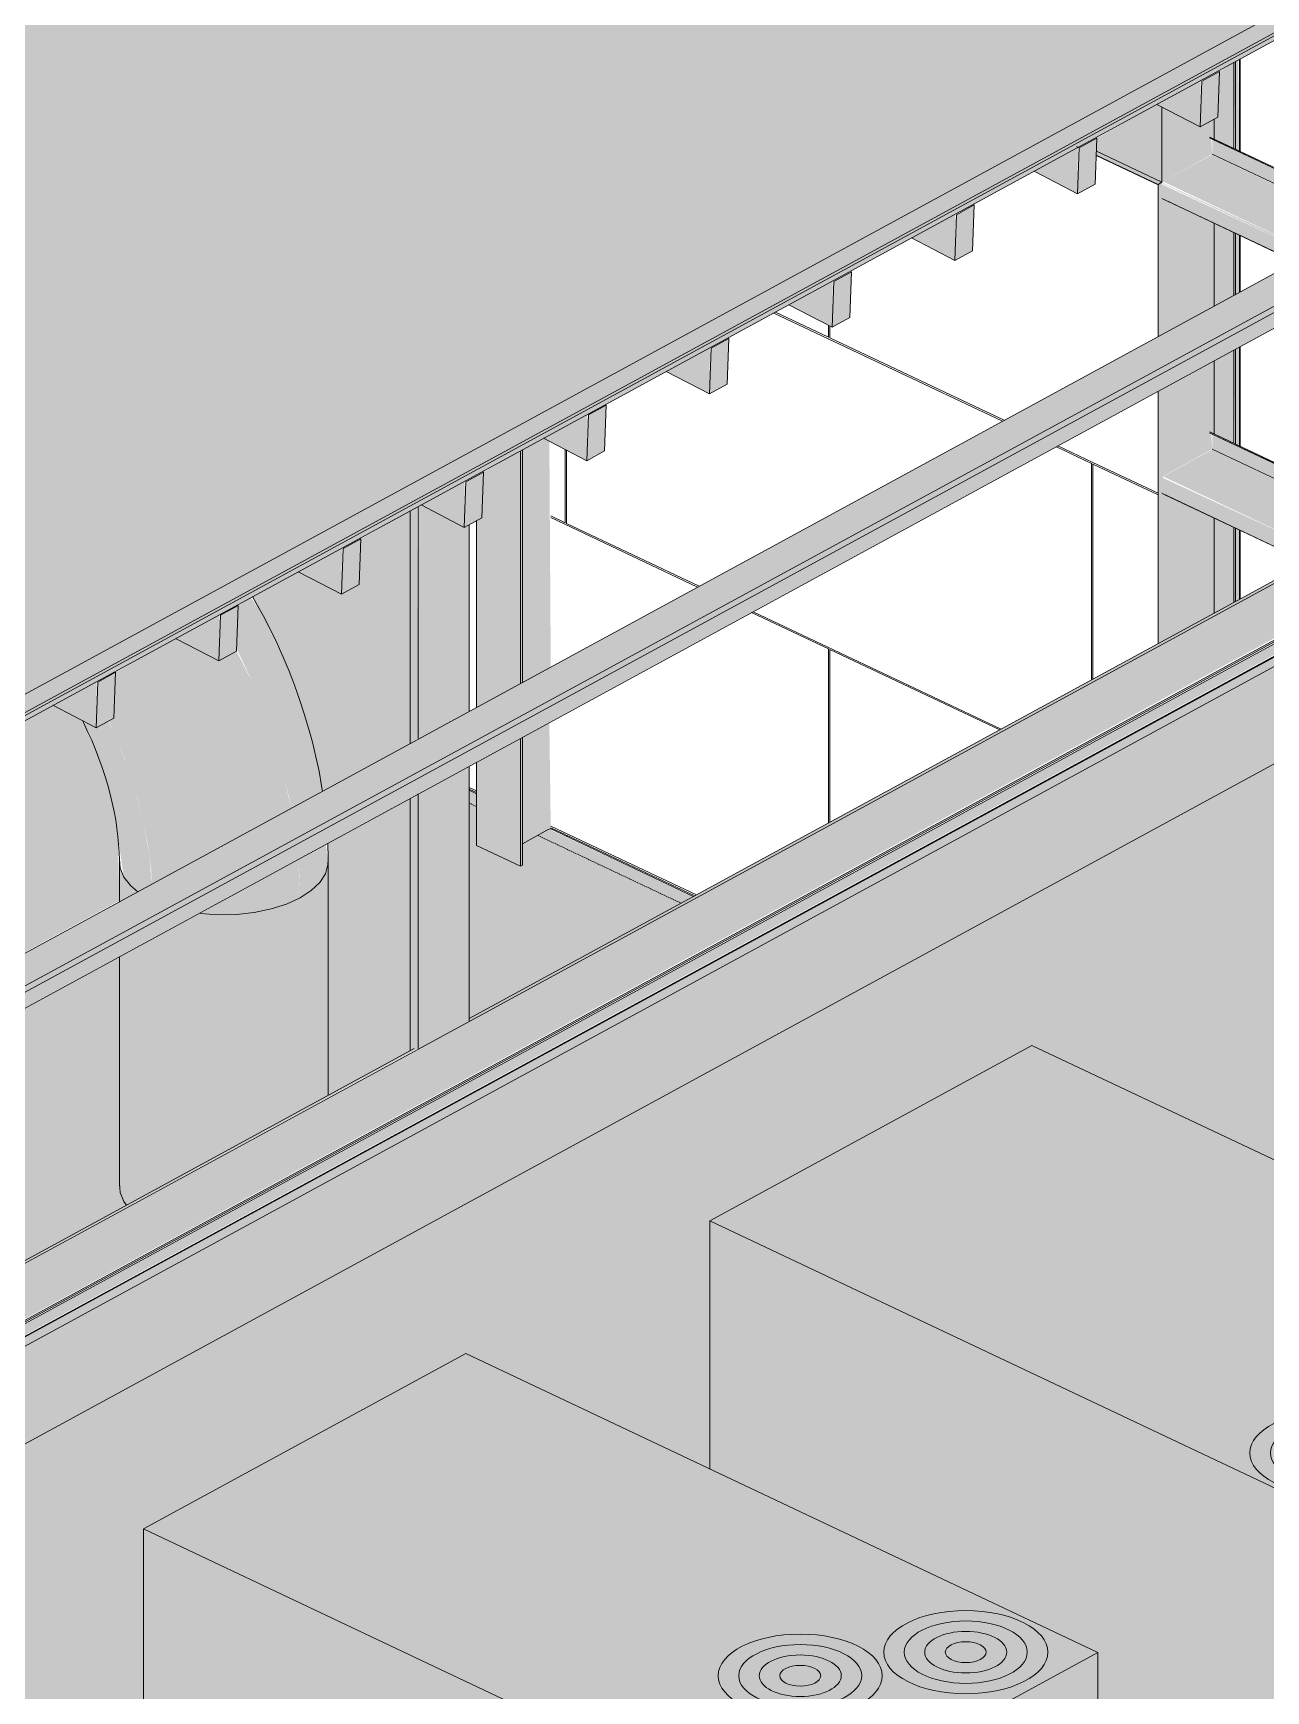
# Model space of a CAD drawing. Header units: inches. Extents: x 27328 to 52026, y -4075 to 4147.
# Drawn here: x 34016.1 to 34181.4, y 1984.6 to 2206.9 of the extents above; entities that cross this region are included whole.
import ezdxf

# ---------------------------------------------------------------- set-up
doc = ezdxf.new("R2010")
doc.units = ezdxf.units.IN
doc.header["$MEASUREMENT"] = 0
doc.linetypes.add('Hidden', pattern=[0.28125, 0.1875, -0.09375])
for name, color, linetype, lineweight in [('A-GLAZ-CWMG', 51, 'Continuous', 9), ('A-PROP-SBCK', 71, 'Hidden', 15), ('A-ROOF', 132, 'Continuous', 9), ('A-WALL', 113, 'Continuous', 9), ('A-WALL-PATT', 111, 'Continuous', 9), ('C-BLDG-PADS', 91, 'Continuous', 9), ('L-SITE-WALL', 31, 'Continuous', 9), ('M-EQPM', 50, 'Continuous', 9), ('M-HVAC-DUCT', 70, 'Continuous', 9), ('S-BEAM', 12, 'Continuous', 9), ('S-COLS', 52, 'Continuous', 9)]:
    doc.layers.add(name, color=color, linetype=linetype, lineweight=lineweight)

# ---------------------------------------------------------------- blocks, each defined once
blk = doc.blocks.new('Girt_Z - 10_D-1018975-Axon - Looking North East')
at = {"layer": 'S-BEAM'}
for points in [[(31907.35, 932.2), (34278.98, 2222.84), (34274.7, 2224.86), (31907.35, 936.55)], [(31907.35, 931.35), (34281.53, 2223.38), (34281.46, 2224.19), (31907.35, 932.2)], [(31907.35, 929.31), (34281.53, 2221.34), (34281.53, 2223.38), (31907.35, 931.35)]]:
    blk.add_hatch(color=256, dxfattribs=at).paths.add_polyline_path(points, flags=0)
for p, q in [((34274.61, 2224.86), (31907.35, 936.6)), ((31907.35, 932.2), (34281.46, 2224.19)), ((31907.35, 931.35), (34281.53, 2223.38)), ((31907.35, 929.24), (34281.61, 2221.31))]:
    blk.add_line(p, q, dxfattribs=at)
blk = doc.blocks.new('Girt_C - 10_D-1031050-Axon - Looking North East')
at = {"layer": 'S-BEAM'}
blk.add_hatch(color=256, dxfattribs=at).paths.add_polyline_path([(31907.35, 887.81), (33900.15, 1972.29), (33900.15, 1973.36), (33936.97, 1993.4), (33939.73, 1993.83), (34277.74, 2177.77), (34270.7, 2181.1), (31907.35, 894.97), (31907.35, 893.97)], flags=0)
h = blk.add_hatch(color=256, dxfattribs=at)
h.paths.add_polyline_path([(31907.35, 887.51), (33900.15, 1972.2), (33900.15, 1972.29), (31907.35, 887.61)], flags=0)
h.paths.add_polyline_path([(33939.73, 1993.83), (33940.51, 1993.95), (34277.81, 2177.72), (34277.74, 2177.77), (33941.62, 1994.85)], flags=0)
blk.add_line((34270.85, 2181.24), (31907.35, 895.02), dxfattribs=at)
blk = doc.blocks.new('Carrier_48TC_Standard_Efficiency_Gas_Heat_Electric_Cooling_Packaged_Rooftop_Unit_3_to_15_nominal_tons - 15 ton 48TC__16-873539-Axon - Looking North East')
at = {"layer": 'M-EQPM'}
for points in [[(34191.55, 2007.58), (34234.77, 2031.1), (34150.01, 2071.19), (34106.8, 2047.67), (34178.45, 2013.78)], [(34191.55, 1958.14), (34191.55, 2007.58), (34106.8, 2047.67), (34106.8, 2014.38), (34158.82, 1989.77), (34158.85, 1973.61), (34190.73, 1958.53)], [(34191.55, 1958.14), (34234.77, 1981.66), (34234.77, 2031.1), (34191.55, 2007.58), (34191.55, 1973.61)], [(34191.55, 1949.31), (34234.77, 1972.83), (34234.77, 1984.89), (34191.55, 1961.37)], [(34191.55, 1949.31), (34191.55, 1961.37), (34158.82, 1976.85), (34158.82, 1964.79), (34189.99, 1950.05)]]:
    blk.add_hatch(color=256, dxfattribs=at).paths.add_polyline_path(points, flags=0)
for p, q in [((34150.01, 2071.19), (34106.8, 2047.67)), ((34234.77, 2031.1), (34150.01, 2071.19)), ((34106.8, 2047.67), (34191.55, 2007.58)), ((34106.8, 2047.67), (34106.8, 2014.38)), ((34191.55, 2007.58), (34234.77, 2031.1)), ((34234.77, 1981.66), (34234.77, 2031.1)), ((34191.55, 1958.14), (34191.55, 2007.58)), ((34191.55, 1961.37), (34234.77, 1984.89)), ((34234.77, 1972.83), (34234.77, 1984.89)), ((34234.77, 1981.66), (34191.55, 1958.14)), ((34158.82, 1976.85), (34191.55, 1961.37)), ((34191.55, 1958.14), (34158.85, 1973.61)), ((34234.77, 1972.83), (34191.55, 1949.31)), ((34191.55, 1949.31), (34158.82, 1964.79)), ((34191.55, 1949.31), (34191.55, 1961.37))]:
    blk.add_line(p, q, dxfattribs=at)
for centre, major_axis in [((34217.08, 2031.15), (11, 0)), ((34217.08, 2031.15), (8.25, 0)), ((34194.88, 2027.99), (11, 0)), ((34194.88, 2027.99), (8.25, 0)), ((34217.08, 2031.15), (5.5, 0)), ((34217.08, 2031.15), (2.75, 0)), ((34194.88, 2027.99), (5.5, 0)), ((34194.88, 2027.99), (2.75, 0)), ((34190.23, 2016.53), (11, 0)), ((34190.23, 2016.53), (8.25, 0)), ((34190.23, 2016.53), (5.5, 0)), ((34190.23, 2016.53), (2.75, 0))]:
    blk.add_ellipse(centre, major_axis=major_axis, ratio=0.507323, dxfattribs=at)
blk = doc.blocks.new('Rectangular Mullion - Profile_Polycarbonate_Lower-1065547-Axon - Looking North East')
at = {"layer": 'A-GLAZ-CWMG'}
h = blk.add_hatch(color=256, dxfattribs=at)
h.paths.add_polyline_path([(31907.35, 887.14), (33900.15, 1971.62), (33900.15, 1971.88), (31907.35, 887.35)], flags=0)
h.paths.add_polyline_path([(33940.78, 1993.99), (33941.45, 1994.1), (34278.46, 2177.49), (34278.2, 2177.62), (33942.36, 1994.85)], flags=0)
h = blk.add_hatch(color=256, dxfattribs=at)
h.paths.add_polyline_path([(31907.88, 884.18), (33900.15, 1968.37), (33900.15, 1969.62), (31907.88, 885.43)], flags=0)
h.paths.add_polyline_path([(33948.54, 1994.7), (34279.33, 2174.71), (34279.32, 2175.97), (33946.59, 1994.89), (33947.76, 1995.07), (33948.22, 1994.85)], flags=0)
for p, q in [((33940.78, 1993.99), (34278.2, 2177.62)), ((33941.45, 1994.1), (34278.46, 2177.49)), ((33942.01, 1994.18), (34278.46, 2177.28)), ((33946.35, 1994.85), (34279.24, 2176.01)), ((33946.59, 1994.89), (34279.33, 2175.97)), ((33948.54, 1994.7), (34279.33, 2174.71))]:
    blk.add_line(p, q, dxfattribs=at)
blk = doc.blocks.new('Carrier_48TC_Standard_Efficiency_Gas_Heat_Electric_Cooling_Packaged_Rooftop_Unit_3_to_15_nominal_tons - 15 ton 48TC__16-V42-Axon - Looking North East')
at = {"layer": 'M-EQPM'}
for points in [[(34115.61, 1966.26), (34158.82, 1989.77), (34074.07, 2029.86), (34030.85, 2006.34), (34113.17, 1967.41)], [(34115.61, 1916.81), (34115.61, 1966.26), (34030.85, 2006.34), (34030.85, 1956.9), (34115.4, 1916.91)], [(34115.61, 1916.81), (34158.82, 1940.33), (34158.82, 1989.77), (34115.61, 1966.26), (34115.61, 1925.08)], [(34115.4, 1908.08), (34115.4, 1920.14), (34030.85, 1960.13), (34030.99, 1948), (34114.05, 1908.72)], [(34115.61, 1911.84), (34155.98, 1933.81), (34158.82, 1932.46), (34158.82, 1943.56), (34115.61, 1920.04)]]:
    blk.add_hatch(color=256, dxfattribs=at).paths.add_polyline_path(points, flags=0)
for p, q in [((34074.07, 2029.86), (34030.85, 2006.34)), ((34158.82, 1989.77), (34074.07, 2029.86)), ((34030.85, 2006.34), (34115.61, 1966.26)), ((34030.85, 2006.34), (34030.85, 1956.9)), ((34115.61, 1966.26), (34158.82, 1989.77)), ((34158.82, 1940.33), (34158.82, 1989.77)), ((34115.61, 1916.81), (34115.61, 1966.26)), ((34030.85, 1960.13), (34115.61, 1920.04)), ((34030.85, 1960.13), (34030.85, 1948.06)), ((34115.61, 1916.81), (34030.85, 1956.9)), ((34115.4, 1908.08), (34030.85, 1948.06)), ((34115.61, 1920.04), (34158.82, 1943.56)), ((34158.82, 1932.46), (34158.82, 1943.56)), ((34158.82, 1940.33), (34115.61, 1916.81)), ((34115.61, 1911.84), (34115.61, 1920.04))]:
    blk.add_line(p, q, dxfattribs=at)
for centre, major_axis in [((34141.13, 1989.82), (11, 0)), ((34118.93, 1986.66), (11, 0)), ((34141.13, 1989.82), (8.25, 0)), ((34141.13, 1989.82), (5.5, 0)), ((34118.93, 1986.66), (8.25, 0)), ((34141.13, 1989.82), (2.75, 0)), ((34118.93, 1986.66), (5.5, 0)), ((34118.93, 1986.66), (2.75, 0)), ((34114.28, 1975.21), (11, 0)), ((34114.28, 1975.21), (8.25, 0)), ((34114.28, 1975.21), (5.5, 0)), ((34114.28, 1975.21), (2.75, 0))]:
    blk.add_ellipse(centre, major_axis=major_axis, ratio=0.507323, dxfattribs=at)
blk = doc.blocks.new('Girt_Z - 10_D-1078091-Axon - Looking North East')
at = {"layer": 'S-BEAM'}
for points in [[(34195.96, 2140.86), (34197.93, 2141.93), (34174.18, 2153.16), (34174.18, 2151.16), (34189.25, 2144.03)], [(34189.28, 2137.23), (34195.84, 2140.8), (34174.13, 2151.07), (34167.61, 2147.48), (34187.05, 2138.28)], [(34186.99, 2135.98), (34188.99, 2137.07), (34167.44, 2147.27), (34167.44, 2145.23), (34182.12, 2138.28)], [(34188.99, 2137.07), (34189.28, 2137.23), (34167.45, 2147.35), (34167.48, 2147.24), (34186.43, 2138.28)], [(34195.84, 2140.8), (34195.96, 2140.86), (34189, 2144.03)], [(34197.93, 2141.93), (34197.94, 2141.94), (34193.48, 2144.03)], [(34197.94, 2141.94), (34198.06, 2142.01), (34193.51, 2144.03)], [(34186.97, 2135.97), (34186.99, 2135.98), (34182.08, 2138.28)]]:
    blk.add_hatch(color=256, dxfattribs=at).paths.add_polyline_path(points, flags=0)
for p, q in [((34197.94, 2141.94), (34173.82, 2153.35)), ((34198.06, 2142.01), (34173.87, 2153.45)), ((34197.93, 2141.93), (34174.18, 2153.16)), ((34195.96, 2140.86), (34174.18, 2151.16)), ((34167.44, 2145.23), (34186.99, 2135.98)), ((34186.97, 2135.97), (34167.83, 2145.02))]:
    blk.add_line(p, q, dxfattribs=at)
blk = doc.blocks.new('Girt_Z - 10_D-V43-Axon - Looking North East')
at = {"layer": 'S-BEAM'}
h = blk.add_hatch(color=256, dxfattribs=at)
h.paths.add_polyline_path([(34234.84, 2162.02), (34236.81, 2163.09), (34203.53, 2178.83), (34201.77, 2177.66), (34225.44, 2166.47)], flags=0)
h.paths.add_polyline_path([(34194.34, 2181.17), (34196.31, 2182.24), (34174.18, 2192.71), (34174.18, 2190.71), (34193.39, 2181.62)], flags=0)
h = blk.add_hatch(color=256, dxfattribs=at)
h.paths.add_polyline_path([(34228.16, 2158.39), (34234.72, 2161.96), (34201.4, 2177.66), (34194.89, 2174.12), (34225.44, 2159.67)], flags=0)
h.paths.add_polyline_path([(34187.66, 2177.54), (34194.23, 2181.11), (34174.13, 2190.62), (34167.61, 2187.02), (34187.4, 2177.66)], flags=0)
h = blk.add_hatch(color=256, dxfattribs=at)
h.paths.add_polyline_path([(34227.87, 2158.23), (34228.16, 2158.39), (34194.69, 2174.01), (34194.6, 2173.97), (34225.44, 2159.38)], flags=0)
h.paths.add_polyline_path([(34187.38, 2177.38), (34187.66, 2177.54), (34167.45, 2186.89), (34167.44, 2186.81), (34187.08, 2177.52)], flags=0)
h = blk.add_hatch(color=256, dxfattribs=at)
h.paths.add_polyline_path([(34225.87, 2157.14), (34227.87, 2158.23), (34194.6, 2173.97), (34192.6, 2172.87), (34225.44, 2157.34)], flags=0)
h.paths.add_polyline_path([(34185.37, 2176.29), (34187.38, 2177.38), (34167.44, 2186.65), (34167.44, 2184.77), (34183.91, 2176.98)], flags=0)
h = blk.add_hatch(color=256, dxfattribs=at)
h.paths.add_polyline_path([(34236.81, 2163.09), (34236.82, 2163.1), (34225.44, 2168.47)], flags=0)
h.paths.add_polyline_path([(34196.31, 2182.24), (34196.32, 2182.25), (34194.4, 2183.15)], flags=0)
h = blk.add_hatch(color=256, dxfattribs=at)
h.paths.add_polyline_path([(34236.82, 2163.1), (34236.94, 2163.16), (34225.44, 2168.48)], flags=0)
h.paths.add_polyline_path([(34196.32, 2182.25), (34196.44, 2182.32), (34194.43, 2183.15)], flags=0)
h = blk.add_hatch(color=256, dxfattribs=at)
h.paths.add_polyline_path([(34234.72, 2161.96), (34234.84, 2162.02), (34225.44, 2166.35)], flags=0)
h.paths.add_polyline_path([(34194.23, 2181.11), (34194.34, 2181.17), (34193.14, 2181.62)], flags=0)
h = blk.add_hatch(color=256, dxfattribs=at)
h.paths.add_polyline_path([(34225.85, 2157.13), (34225.87, 2157.14), (34225.44, 2157.32)], flags=0)
h.paths.add_polyline_path([(34185.35, 2176.28), (34185.37, 2176.29), (34183.87, 2176.98)], flags=0)
for p, q in [((34196.32, 2182.25), (34173.82, 2192.9)), ((34196.44, 2182.32), (34173.87, 2193)), ((34196.31, 2182.24), (34174.18, 2192.71)), ((34194.34, 2181.17), (34174.18, 2190.71)), ((34167.44, 2184.77), (34185.37, 2176.29)), ((34185.35, 2176.28), (34167.83, 2184.57)), ((34236.81, 2163.09), (34203.53, 2178.83)), ((34236.82, 2163.1), (34203.54, 2178.84)), ((34236.94, 2163.16), (34203.66, 2178.9)), ((34234.84, 2162.02), (34201.56, 2177.76)), ((34225.85, 2157.13), (34192.57, 2172.87)), ((34192.59, 2172.88), (34225.87, 2157.14))]:
    blk.add_line(p, q, dxfattribs=at)
blk = doc.blocks.new('Round Elbow - 1_5 D-V46-Axon - Looking North East')
at = {"layer": 'M-HVAC-DUCT'}
h = blk.add_hatch(color=256, dxfattribs=at)
h.paths.add_polyline_path([(34051.85, 2090.96), (34053.6, 2092.18), (34054.5, 2093.03), (34055.25, 2094.21), (34055.58, 2096.1), (34055.3, 2098.16), (34051.6, 2096.15), (34051.72, 2094.37), (34051.83, 2091.54)], flags=0)
h.paths.add_polyline_path([(34050.64, 2102.97), (34054.83, 2105.25), (34053.55, 2111.43), (34052.71, 2114.6), (34050.3, 2121.46), (34046.67, 2129.2), (34045.25, 2131.24), (34043.56, 2130.17), (34043.35, 2124.39), (34044.97, 2120.9), (34046.5, 2117.23), (34047.88, 2113.5), (34049.81, 2106.82), (34050.37, 2104.47)], flags=0)
h = blk.add_hatch(color=256, dxfattribs=at)
h.paths.add_polyline_path([(34040.88, 2088.71), (34045.71, 2089.02), (34049.13, 2089.85), (34050.04, 2090.14), (34051.85, 2090.96), (34051.6, 2096.15), (34038.46, 2088.89)], flags=0)
h.paths.add_polyline_path([(34031.97, 2092.81), (34050.64, 2102.97), (34049.81, 2106.82), (34049.09, 2109.71), (34047.56, 2114.51), (34045.72, 2119.27), (34043.34, 2124.04), (34040.95, 2122.74), (34035.16, 2125.76), (34027.11, 2121.22), (34026.81, 2115.04), (34026.2, 2114.66), (34028.33, 2109.61), (34030.01, 2104.47), (34030.84, 2101.14), (34031.47, 2097.89), (34031.9, 2094.48)], flags=0)
blk.add_hatch(color=256, dxfattribs=at).paths.add_polyline_path([(34030.11, 2091.8), (34031.97, 2092.81), (34031.59, 2096.91), (34030.84, 2101.14), (34029.74, 2105.41), (34028.53, 2109.04), (34026.75, 2113.39), (34026.11, 2114.66), (34024.5, 2113.79), (34022.72, 2114.6), (34024.55, 2110.66), (34026.56, 2104.23), (34027.31, 2099.89), (34028.22, 2093.73), (34029.14, 2092.58)], flags=0)
for points in [[(34045.49, 2131.38, 0), (34045.98, 2130.51, 0), (34046.95, 2128.73, 0), (34047.88, 2126.92, 0), (34048.76, 2125.08, 0), (34049.59, 2123.23, 0), (34050.37, 2121.36, 0), (34051.1, 2119.48, 0), (34051.78, 2117.58, 0), (34052.41, 2115.67, 0), (34052.99, 2113.75, 0), (34053.51, 2111.83, 0), (34053.98, 2109.89, 0), (34054.39, 2107.95, 0), (34054.74, 2106.01, 0), (34054.86, 2105.22, 0)], [(34022.66, 2114.75, 0), (34022.79, 2114.49, 0), (34023.36, 2113.3, 0), (34023.9, 2112.1, 0), (34024.4, 2110.89, 0), (34024.87, 2109.68, 0), (34025.3, 2108.47, 0), (34025.7, 2107.27, 0), (34026.06, 2106.07, 0), (34026.38, 2104.88, 0), (34026.67, 2103.7, 0), (34026.92, 2102.54, 0), (34027.12, 2101.39, 0), (34027.29, 2100.27, 0), (34027.43, 2099.18, 0), (34027.52, 2098.11, 0), (34027.58, 2097.07, 0), (34027.61, 2096.07, 0), (34027.61, 2095.81, 0)], [(34055.56, 2098.26, 0), (34055.61, 2096.33, 0), (34055.61, 2095.81, 0)], [(34030.11, 2091.76, 0), (34029.14, 2092.58, 0), (34028.22, 2093.73, 0), (34027.72, 2094.94, 0), (34027.63, 2096.18, 0)], [(34055.6, 2096.11, 0), (34055.59, 2095.44, 0), (34055.25, 2094.21, 0), (34054.5, 2093.03, 0), (34053.35, 2091.94, 0), (34051.85, 2090.96, 0)], [(34051.85, 2090.96, 0), (34050.04, 2090.14, 0), (34047.97, 2089.48, 0), (34045.71, 2089.02, 0), (34043.32, 2088.76, 0), (34040.88, 2088.71, 0), (34038.46, 2088.89, 0)]]:
    blk.add_polyline3d(points, dxfattribs=at)
blk = doc.blocks.new('Rectangular Mullion - Profile_Polycarbonate_right-1075932-Axon - Looking North East')
at = {"layer": 'A-GLAZ-CWMG'}
h = blk.add_hatch(color=256, dxfattribs=at)
h.paths.add_polyline_path([(34174.43, 2129.15), (34177.08, 2130.59), (34177.08, 2140.65), (34174.43, 2141.9)], flags=0)
h.paths.add_polyline_path([(34177.08, 2151.93), (34177.08, 2164.43), (34174.43, 2162.99), (34174.43, 2153.18)], flags=0)
h.paths.add_polyline_path([(34174.43, 2170.34), (34177.08, 2171.78), (34177.08, 2180.2), (34174.43, 2181.45)], flags=0)
h.paths.add_polyline_path([(34177.08, 2191.48), (34177.08, 2202.99), (34175.16, 2201.79), (34174.94, 2195.66), (34174.43, 2195.38), (34174.43, 2192.73), (34176.57, 2191.72)], flags=0)
h = blk.add_hatch(color=256, dxfattribs=at)
h.paths.add_polyline_path([(34177.08, 2130.59), (34177.32, 2130.72), (34177.32, 2140.54), (34177.08, 2140.65), (34177.08, 2139.17)], flags=0)
h.paths.add_polyline_path([(34177.32, 2151.82), (34177.32, 2164.56), (34177.08, 2164.43), (34177.26, 2151.84)], flags=0)
h.paths.add_polyline_path([(34177.08, 2171.78), (34177.32, 2171.91), (34177.32, 2180.08), (34177.08, 2180.2), (34177.08, 2179.91)], flags=0)
h.paths.add_polyline_path([(34177.32, 2191.36), (34177.32, 2203.12), (34177.08, 2202.99), (34177.26, 2191.39)], flags=0)
h = blk.add_hatch(color=256, dxfattribs=at)
h.paths.add_polyline_path([(34177.32, 2130.72), (34177.82, 2130.99), (34177.82, 2140.3), (34177.32, 2140.54)], flags=0)
h.paths.add_polyline_path([(34177.82, 2151.58), (34177.82, 2164.83), (34177.32, 2164.56), (34177.32, 2151.82)], flags=0)
h.paths.add_polyline_path([(34177.32, 2171.91), (34177.82, 2172.18), (34177.82, 2179.85), (34177.32, 2180.08)], flags=0)
h.paths.add_polyline_path([(34177.82, 2191.13), (34177.67, 2203.31), (34177.32, 2203.12), (34177.32, 2191.36)], flags=0)
h = blk.add_hatch(color=256, dxfattribs=at)
h.paths.add_polyline_path([(34177.82, 2130.99), (34177.87, 2131.02), (34177.82, 2140.3)], flags=0)
h.paths.add_polyline_path([(34177.82, 2172.18), (34177.87, 2172.21), (34177.82, 2179.85)], flags=0)
h = blk.add_hatch(color=256, dxfattribs=at)
h.paths.add_polyline_path([(34177.87, 2131.02), (34177.95, 2131.06), (34177.87, 2139.93)], flags=0)
h.paths.add_polyline_path([(34177.87, 2172.21), (34177.95, 2172.26), (34177.87, 2179.48)], flags=0)
for p, q in [((34177.08, 2191.48), (34177.08, 2202.99)), ((34177.32, 2191.36), (34177.32, 2203.12)), ((34177.82, 2191.13), (34177.82, 2203.39)), ((34177.87, 2191.1), (34177.87, 2203.42)), ((34177.95, 2191.06), (34177.95, 2203.46)), ((34174.43, 2195.38), (34174.43, 2192.73)), ((34174.43, 2181.47), (34174.43, 2170.34)), ((34177.08, 2171.78), (34177.08, 2180.21)), ((34177.32, 2171.91), (34177.32, 2180.1)), ((34177.82, 2172.18), (34177.82, 2179.86)), ((34177.87, 2172.21), (34177.87, 2179.84)), ((34177.95, 2172.26), (34177.95, 2179.8)), ((34174.43, 2162.99), (34174.43, 2153.18)), ((34177.08, 2151.93), (34177.08, 2164.44)), ((34177.32, 2151.82), (34177.32, 2164.57)), ((34177.82, 2151.58), (34177.82, 2164.84)), ((34177.87, 2151.56), (34177.87, 2164.87)), ((34177.95, 2151.52), (34177.95, 2164.91)), ((34174.43, 2141.92), (34174.43, 2129.15)), ((34177.08, 2130.59), (34177.08, 2140.67)), ((34177.32, 2130.72), (34177.32, 2140.55)), ((34177.82, 2130.99), (34177.82, 2140.32)), ((34177.87, 2131.02), (34177.87, 2140.3)), ((34177.95, 2131.06), (34177.95, 2140.26))]:
    blk.add_line(p, q, dxfattribs=at)
blk = doc.blocks.new('columns and girder2 - one-V88-Axon - Looking North East')
at = {"layer": 'S-BEAM'}
h = blk.add_hatch(color=256, dxfattribs=at)
h.paths.add_polyline_path([(34066.61, 2070.47), (34067.25, 2070.72), (34067.7, 2070.73), (34067.7, 2104.91), (34066.61, 2104.31), (34066.61, 2070.54)], flags=0)
h.paths.add_polyline_path([(34066.61, 2111.66), (34067.7, 2112.35), (34067.52, 2143.37), (34066.61, 2142.87), (34066.61, 2111.88)], flags=0)
h = blk.add_hatch(color=256, dxfattribs=at)
h.paths.add_polyline_path([(34067.7, 2070.68), (34074.52, 2074.39), (34074.52, 2108.62), (34067.7, 2104.91), (34067.7, 2104.47)], flags=0)
h.paths.add_polyline_path([(34067.7, 2112.26), (34074.52, 2115.97), (34074.52, 2141.01), (34073.85, 2140.64), (34068.07, 2143.66), (34067.7, 2143.32), (34067.7, 2140.64)], flags=0)
h = blk.add_hatch(color=256, dxfattribs=at)
h.paths.add_polyline_path([(34055.59, 2064.48), (34066.61, 2070.47), (34066.61, 2104.31), (34055.52, 2098.28), (34055.59, 2088.5), (34055.59, 2074.72)], flags=0)
h.paths.add_polyline_path([(34054.83, 2105.25), (34066.61, 2111.66), (34066.61, 2142.87), (34060.01, 2139.13), (34059.79, 2132.99), (34057.4, 2131.69), (34051.61, 2134.71), (34045.43, 2131.26), (34047.8, 2126.89), (34050.63, 2120.66), (34053.15, 2113.11), (34054.74, 2105.71)], flags=0)
for p, q in [((34067.7, 2112.35), (34067.7, 2143.47)), ((34066.61, 2142.87), (34066.61, 2111.61)), ((34074.52, 2116.06), (34074.52, 2141.01)), ((34074.52, 2074.48), (34074.52, 2108.63)), ((34066.61, 2104.32), (34066.61, 2070.47)), ((34067.7, 2070.77), (34067.7, 2104.92))]:
    blk.add_line(p, q, dxfattribs=at)
blk = doc.blocks.new('Dimension Lumber - 4x8-1074504-Axon - Looking North East')
at = {"layer": 'S-BEAM'}
for points in [[(34304.16, 2265.98), (34304.24, 2272.19), (34298.37, 2269)], [(34304.16, 2265.98), (34306.55, 2267.28), (34306.77, 2273.41), (34304.38, 2272.11)]]:
    blk.add_hatch(color=256, dxfattribs=at).paths.add_polyline_path(points, flags=0)
for p, q in [((34304.38, 2272.11), (34304.16, 2265.98)), ((34306.77, 2273.41), (34304.38, 2272.11)), ((34306.55, 2267.28), (34306.77, 2273.41)), ((34298.37, 2269), (34304.16, 2265.98)), ((34304.16, 2265.98), (34306.55, 2267.28))]:
    blk.add_line(p, q, dxfattribs=at)
blk = doc.blocks.new('Dimension Lumber - 4x8-V101-Axon - Looking North East')
at = {"layer": 'S-BEAM'}
for points in [[(34156.1, 2185.4), (34158.49, 2186.7), (34158.71, 2192.84), (34156.32, 2191.54)], [(34156.1, 2185.4), (34156.18, 2191.62), (34150.32, 2188.42)]]:
    blk.add_hatch(color=256, dxfattribs=at).paths.add_polyline_path(points, flags=0)
for p, q in [((34158.71, 2192.84), (34156.32, 2191.54)), ((34158.49, 2186.7), (34158.71, 2192.84)), ((34155.99, 2191.72), (34156.32, 2191.54)), ((34156.32, 2191.54), (34156.1, 2185.4)), ((34150.32, 2188.42), (34156.1, 2185.4)), ((34156.1, 2185.4), (34158.49, 2186.7))]:
    blk.add_line(p, q, dxfattribs=at)
blk = doc.blocks.new('Dimension Lumber - 4x8-V102-Axon - Looking North East')
at = {"layer": 'S-BEAM'}
for points in [[(34073.85, 2140.64), (34076.24, 2141.94), (34076.46, 2148.08), (34074.07, 2146.78)], [(34073.85, 2140.64), (34073.93, 2146.85), (34068.07, 2143.66)]]:
    blk.add_hatch(color=256, dxfattribs=at).paths.add_polyline_path(points, flags=0)
for p, q in [((34076.46, 2148.08), (34074.07, 2146.78)), ((34076.24, 2141.94), (34076.46, 2148.08)), ((34076.46, 2148.08), (34076.43, 2148.09)), ((34074.07, 2146.78), (34073.85, 2140.64)), ((34068.07, 2143.66), (34073.85, 2140.64)), ((34073.85, 2140.64), (34076.24, 2141.94))]:
    blk.add_line(p, q, dxfattribs=at)

msp = doc.modelspace()

# ---------------------------------------------------------------- hatches: boundary and pattern name
at = {"layer": 'A-ROOF'}
for points in [[(31941.28, 989.81), (34333.85, 2291.84), (33374.55, 2792.63), (30981.98, 1490.6), (31895.08, 1013.93)], [(31941.28, 987.33), (34333.85, 2289.36), (34333.85, 2291.84), (31941.28, 989.81)], [(31945.93, 989.45), (34333.55, 2288.79), (34333.16, 2288.99), (31945.54, 989.65)], [(31945.93, 988.8), (34333.55, 2288.14), (34333.55, 2288.79), (31945.93, 989.45)]]:
    msp.add_hatch(color=256, dxfattribs=at).paths.add_polyline_path(points, flags=0)
h = msp.add_hatch(color=256, dxfattribs=at)
h.paths.add_polyline_path([(32261.67, 683.74), (33049.81, 1112.64), (33068.14, 1103.12), (33270.74, 1213.38), (33252.46, 1222.92), (34433.15, 1865.45), (34451.48, 1855.93), (34656.34, 1967.42), (34595.39, 1999.24), (34187.01, 1777.16), (34184.42, 1778.45), (34184.42, 1778.96), (33923.66, 1917.79), (33923.66, 1930.81), (33911.83, 1937.02), (33911.83, 1956.72), (33908.61, 1959.91), (31974.18, 907.2), (32231.16, 785.66), (32231.16, 712.57), (32219.06, 705.98), (32240.05, 695.02)], flags=0)
h.paths.add_polyline_path([(31959.13, 861.41), (31959.13, 899.01), (31922.17, 878.89), (31958.7, 861.61)], flags=0)
h.paths.add_polyline_path([(34220.43, 1876.92), (34514.9, 2037.17), (34278.78, 2160.43), (34278.78, 2161.36), (33964.24, 1990.18), (33996.24, 1975.05), (33996.24, 1964.95), (34001.34, 1962.54), (34001.34, 1958.24), (34002.23, 1957.2), (34001.34, 1955.04), (34001.34, 1946.11), (34115.4, 1892.17), (34115.4, 1908.08), (34030.85, 1948.06), (34030.85, 2006.34), (34074.07, 2029.86), (34106.8, 2014.38), (34106.8, 2047.67), (34150.01, 2071.19), (34234.77, 2031.1), (34234.77, 1972.83), (34191.55, 1949.31), (34158.82, 1964.79), (34158.82, 1932.46), (34220.43, 1903.32), (34220.43, 1879.49)], flags=0)
at = {"layer": 'A-WALL-PATT'}
h = msp.add_hatch(dxfattribs=at)
h.set_pattern_fill('FP_20', color=256, style=0, pattern_type=2)
h.set_pattern_definition([(90, (34016.71, 1509.26), (-141.17, -99.553), [41.364, -124.955]), (154.688, (34016.71, 1509.26), (-0.001, -166.32), [77.88, -78.284]), (270, (33946.31, 1583.92), (-141.17, -99.553), [41.364, -124.955]), (154.688, (34016.71, 1550.62), (-0.001, -166.32), [77.88, -78.284]), (270, (33946.13, 1584), (-141.17, -99.553), [41.364, -124.955]), (154.688, (33946.13, 1584), (-0.001, -166.32), [77.88, -78.284]), (90, (33875.72, 1575.94), (-141.17, -99.553), [41.364, -124.955]), (154.688, (33946.13, 1542.64), (-0.001, -166.32), [77.88, -78.284]), (90, (33981.6, 1567.44), (-141.17, -99.553), [41.364, -124.955]), (154.688, (34016.9, 1550.75), (-0.001, -166.32), [39.04, -117.122]), (154.688, (34016.9, 1592.12), (-0.001, -166.32), [39.04, -117.122]), (90, (33911.02, 1600.83), (-141.17, -99.553), [41.364, -124.955]), (154.688, (33981.42, 1567.53), (-0.001, -166.32), [77.88, -78.284]), (270, (33981.42, 1608.9), (-141.17, -99.553), [41.364, -124.955]), (154.688, (33981.42, 1608.9), (-0.001, -166.32), [77.88, -78.284]), (154.688, (33910.83, 1600.91), (-0.001, -166.32), [38.838, -117.325]), (270, (33910.83, 1642.28), (-141.17, -99.553), [41.364, -124.955]), (154.688, (33910.83, 1642.28), (-0.001, -166.32), [38.838, -117.325]), (90, (34016.71, 1592.42), (-141.17, -99.553), [41.364, -124.955]), (154.688, (34016.71, 1592.42), (-0.001, -166.32), [77.88, -78.284]), (270, (33946.31, 1667.08), (-141.17, -99.553), [41.364, -124.955]), (154.688, (34016.71, 1633.78), (-0.001, -166.32), [77.88, -78.284]), (270, (33946.13, 1667.16), (-141.17, -99.553), [41.364, -124.955]), (154.688, (33946.13, 1667.16), (-0.001, -166.32), [77.88, -78.284]), (270, (33875.72, 1700.46), (-141.17, -99.553), [41.364, -124.955]), (154.688, (33946.13, 1625.8), (-0.001, -166.32), [77.88, -78.284]), (90, (33981.6, 1650.6), (-141.17, -99.553), [41.364, -124.955]), (154.688, (34016.9, 1633.91), (-0.001, -166.32), [39.04, -117.122]), (154.688, (34016.9, 1675.28), (-0.001, -166.32), [39.04, -117.122]), (90, (33911.02, 1683.98), (-141.17, -99.553), [41.364, -124.955]), (154.688, (33981.42, 1650.69), (-0.001, -166.32), [77.88, -78.284]), (270, (33981.42, 1692.05), (-141.17, -99.553), [41.364, -124.955]), (154.688, (33981.42, 1692.05), (-0.001, -166.32), [77.88, -78.284]), (154.688, (33910.83, 1684.07), (-0.001, -166.32), [38.838, -117.325]), (270, (33910.83, 1725.44), (-141.17, -99.553), [41.364, -124.955]), (154.688, (33910.83, 1725.44), (-0.001, -166.32), [38.838, -117.325])])
h.paths.add_polyline_path([(34104.63, 2091.16), (34166.93, 2125.06), (34166.93, 2158.9), (34085.47, 2114.58), (34085.47, 2100.22)], flags=0)
h.paths.add_polyline_path([(34075.53, 2104.92), (34075.53, 2109.17), (34074.52, 2108.62), (34074.52, 2105.4)], flags=0)
h.paths.add_polyline_path([(34074.52, 2115.97), (34075.53, 2116.52), (34075.53, 2141.56), (34074.52, 2141.01), (34074.52, 2140.64)], flags=0)
h.paths.add_polyline_path([(34085.47, 2121.93), (34166.93, 2166.26), (34166.93, 2186.65), (34158.63, 2190.57), (34158.49, 2186.7), (34156.1, 2185.4), (34150.32, 2188.42), (34142.26, 2183.89), (34142.04, 2177.75), (34139.65, 2176.45), (34133.87, 2179.47), (34125.81, 2174.94), (34125.59, 2168.8), (34123.2, 2167.5), (34117.42, 2170.52), (34109.36, 2165.98), (34109.14, 2159.85), (34106.75, 2158.55), (34100.97, 2161.57), (34092.91, 2157.03), (34092.69, 2150.89), (34090.3, 2149.6), (34085.47, 2152.12), (34085.47, 2148.09)], flags=0)
at = {"layer": 'C-BLDG-PADS'}
h = msp.add_hatch(color=256, dxfattribs=at)
h.paths.add_polyline_path([(32911.75, 1442), (32912.46, 1442.38), (32912.43, 1459.32), (32910.55, 1467.28), (32910.55, 1448.74), (32909.88, 1448.53), (32911.74, 1442.05)], flags=0)
h.paths.add_polyline_path([(32915.89, 1444.25), (32967.74, 1472.47), (32934.47, 1488.21), (32912.24, 1475.99), (32913.78, 1469.75), (32915.11, 1462.31), (32915.98, 1453.41), (32916.03, 1450.14), (32916.02, 1445.34)], flags=0)
h.paths.add_polyline_path([(32908.49, 1452.4), (32908.42, 1474.03), (32903.8, 1471.51), (32903.8, 1464.65), (32903.27, 1464.39), (32905.36, 1460.07), (32907.48, 1455.22)], flags=0)
h.paths.add_polyline_path([(32901.73, 1467.4), (32901.73, 1470.39), (32900.44, 1469.69), (32901.35, 1468.14)], flags=0)
h.paths.add_polyline_path([(32897.12, 1475.23), (32901.73, 1477.74), (32901.73, 1489.23), (32899.19, 1493.77), (32896.4, 1498.35), (32894.28, 1501.52), (32894.25, 1480.18), (32893.86, 1480.11), (32894.28, 1479.47)], flags=0)
h.paths.add_polyline_path([(32903.8, 1478.86), (32906.07, 1480.1), (32903.8, 1485.2), (32903.8, 1478.96)], flags=0)
h.paths.add_polyline_path([(32907.2, 1480.72), (32907.24, 1480.74), (32905.65, 1484.51), (32903.8, 1488.38), (32903.89, 1487.89), (32906.51, 1482.31), (32907.15, 1480.85)], flags=0)
h.paths.add_polyline_path([(32910.16, 1482.32), (32927.25, 1491.62), (32899.25, 1504.67), (32903.11, 1498.07), (32905.75, 1492.84), (32908.23, 1487.42), (32910.13, 1482.41)], flags=0)
h.paths.add_polyline_path([(32892.23, 1482.36), (32892.01, 1503.66), (32892.01, 1503.51), (32891.79, 1497.37), (32890.08, 1496.44), (32890.08, 1485.23), (32891.26, 1483.65)], flags=0)
h.paths.add_polyline_path([(32901.73, 1492.08), (32901.55, 1493.03), (32899.12, 1497.34), (32894.98, 1503.93), (32894.28, 1504.67), (32894.49, 1503.65), (32899.86, 1495.26), (32901.55, 1492.4)], flags=0)
h.paths.add_polyline_path([(33933.06, 1505.07), (33933.46, 1505.29), (33933.06, 1505.24)], flags=0)
h.paths.add_polyline_path([(33933.06, 1508.39), (34061.32, 1578.19), (34025.36, 1595.2), (34025.36, 1562.82), (34022.12, 1561.06), (33991.91, 1575.34), (33991.9, 1544.61), (33986.1, 1541.46), (33958.36, 1554.58), (33958.36, 1526.44), (33955.13, 1524.68), (33933.06, 1535.12), (33933.06, 1524.68)], flags=0)
h.paths.add_polyline_path([(34066.72, 1581.13), (34074.79, 1585.52), (34066.72, 1589.33), (34066.72, 1584.5)], flags=0)
h.paths.add_polyline_path([(34080.19, 1588.46), (34177.53, 1641.43), (34177.53, 1642.09), (34173.51, 1643.99), (34173.51, 1652.57), (34157.77, 1660.02), (34157.77, 1634.88), (34154.53, 1633.12), (34129.81, 1644.81), (34129.81, 1619.66), (34126.57, 1617.9), (34101.85, 1629.59), (34101.85, 1604.45), (34098.62, 1602.69), (34080.19, 1611.4), (34080.19, 1601.65)], flags=0)
h.paths.add_polyline_path([(34179.08, 1638.96), (34179.53, 1639.2), (34179.53, 1640.54), (34179.04, 1640.03), (34179.08, 1640.01), (34179.08, 1639.49)], flags=0)
h.paths.add_polyline_path([(33924.57, 1996.85), (33922.34, 2002.18), (33920.12, 2008.61), (33918.51, 2015.7), (33917.9, 2019.99), (33917.48, 2023.16), (33894.91, 2010.87), (33924.51, 1996.88)], flags=0)
h.paths.add_polyline_path([(33950.61, 2007.34), (34028.6, 2049.79), (34028.22, 2050.26), (34027.72, 2051.47), (34027.63, 2052.7), (34027.63, 2083.1), (33945.45, 2038.38), (33945.61, 2023.84), (33946.32, 2019.21), (33947.31, 2015.35), (33949.11, 2010.43), (33950.4, 2007.74)], flags=0)
h.paths.add_polyline_path([(33887.68, 2014.29), (33917.48, 2030.51), (33917.31, 2061.62), (33911.95, 2058.56), (33911.73, 2052.42), (33909.34, 2051.12), (33903.56, 2054.14), (33895.5, 2049.6), (33895.28, 2043.47), (33892.89, 2042.17), (33887.11, 2045.19), (33879.05, 2040.65), (33878.83, 2034.51), (33877.12, 2033.58), (33877.12, 2019.29), (33881.47, 2017.23)], flags=0)
h.paths.add_polyline_path([(33945.45, 2045.73), (34027.63, 2090.61), (34027.41, 2099.07), (34026.62, 2103.94), (34025.69, 2107.33), (34023.84, 2112.29), (34022.64, 2114.76), (34018.71, 2116.81), (34010.66, 2112.27), (34010.43, 2106.13), (34008.05, 2104.83), (34002.26, 2107.85), (33994.2, 2103.32), (33993.98, 2097.18), (33991.6, 2095.88), (33985.81, 2098.9), (33977.75, 2094.37), (33977.53, 2088.23), (33975.15, 2086.93), (33969.36, 2089.95), (33961.3, 2085.41), (33961.08, 2079.27), (33958.7, 2077.98), (33952.91, 2081), (33945.01, 2076.69), (33945.21, 2075.29), (33945.45, 2060.85)], flags=0)
h.paths.add_polyline_path([(34074.52, 2074.78), (34104.63, 2091.16), (34085.28, 2100.17), (34085.13, 2100.12), (34081.68, 2098.24), (34081.68, 2095.38), (34081.39, 2095.22), (34075.53, 2097.98), (34075.53, 2104.92), (34074.52, 2105.4), (34074.52, 2104.47)], flags=0)
at = {"layer": 'L-SITE-WALL'}
for points in [[(34167.44, 2186.93), (34167.44, 2197.03), (34166.77, 2197.38), (34158.71, 2192.84), (34158.71, 2191.06), (34166.93, 2187.17)], [(34167.44, 2186.93), (34174.18, 2190.71), (34174.06, 2192.77), (34174.43, 2192.73), (34174.43, 2195.38), (34172.55, 2194.36), (34167.44, 2197.03), (34167.44, 2186.93)], [(34166.93, 2186.65), (34167.44, 2186.93), (34158.65, 2191.08), (34158.71, 2190.54), (34166.34, 2186.93)]]:
    msp.add_hatch(color=256, dxfattribs=at).paths.add_polyline_path(points, flags=0)
h = msp.add_hatch(color=256, dxfattribs=at)
h.paths.add_polyline_path([(34166.93, 2125.06), (34174.43, 2129.15), (34174.43, 2141.9), (34167.44, 2145.23), (34167.57, 2147.5), (34174.18, 2151.16), (34174.06, 2153.23), (34174.43, 2153.18), (34174.43, 2162.99), (34166.93, 2158.9), (34166.93, 2144.58)], flags=0)
h.paths.add_polyline_path([(34166.93, 2166.26), (34174.43, 2170.34), (34174.43, 2181.45), (34167.44, 2184.79), (34167.43, 2186.92), (34166.93, 2186.48), (34166.93, 2178.04)], flags=0)
h = msp.add_hatch(color=256, dxfattribs=at)
h.paths.add_polyline_path([(31907.35, 885.38), (33900.15, 1969.86), (33900.15, 1971.4), (31907.35, 886.72), (31907.35, 886.51)], flags=0)
h.paths.add_polyline_path([(33942.01, 1994.18), (33946.48, 1995.07), (34278.73, 2175.95), (34278.34, 2176.15), (34278.15, 2177.11), (33943.24, 1994.85)], flags=0)
h = msp.add_hatch(color=256, dxfattribs=at)
h.paths.add_polyline_path([(31907.35, 895.02), (32093.46, 996.3), (32093.08, 996.48), (31907.35, 895.4)], flags=0)
h.paths.add_polyline_path([(32100.45, 1000.1), (32290.87, 1103.73), (32290.49, 1103.91), (32100.45, 1000.49)], flags=0)
h.paths.add_polyline_path([(32297.86, 1107.53), (32488.28, 1211.16), (32487.9, 1211.34), (32297.86, 1107.92)], flags=0)
h.paths.add_polyline_path([(32495.26, 1214.96), (32685.68, 1318.59), (32685.3, 1318.77), (32495.26, 1215.35)], flags=0)
h.paths.add_polyline_path([(32692.67, 1322.39), (32883.09, 1426.02), (32882.71, 1426.2), (32692.67, 1322.78)], flags=0)
h.paths.add_polyline_path([(32890.08, 1429.82), (33080.5, 1533.44), (33080.12, 1533.62), (32890.08, 1430.2)], flags=0)
h.paths.add_polyline_path([(33087.49, 1537.25), (33277.91, 1640.87), (33277.53, 1641.05), (33087.49, 1537.39)], flags=0)
h.paths.add_polyline_path([(33284.89, 1644.68), (33475.31, 1748.3), (33474.93, 1748.48), (33284.89, 1645.06)], flags=0)
h.paths.add_polyline_path([(33482.3, 1752.1), (33672.72, 1855.73), (33672.34, 1855.91), (33482.3, 1752.49)], flags=0)
h.paths.add_polyline_path([(33679.71, 1859.53), (33870.13, 1963.16), (33869.75, 1963.34), (33679.71, 1859.92)], flags=0)
h.paths.add_polyline_path([(33877.12, 1966.96), (34067.4, 2070.65), (34067.15, 2070.77), (33877.12, 1967.35)], flags=0)
h.paths.add_polyline_path([(33940.77, 1993.99), (33940.78, 1993.99), (33942.36, 1994.85)], flags=0)
h.paths.add_polyline_path([(34074.52, 2074.39), (34262.21, 2176.53), (34261.83, 2176.71), (34074.52, 2074.78)], flags=0)
h = msp.add_hatch(color=256, dxfattribs=at)
h.paths.add_polyline_path([(31922.17, 878.89), (31959.13, 899.01), (31959.13, 905.65), (31967.66, 910.29), (31974.18, 907.2), (33908.61, 1959.91), (33899.98, 1968.27), (31904.86, 882.58), (31905.02, 881.22), (31910.43, 884.44), (31920.32, 879.77)], flags=0)
h.paths.add_polyline_path([(33964.24, 1990.18), (34278.78, 2161.36), (34278.78, 2174.42), (33948.54, 1994.7), (33951.51, 1993.3), (33954.36, 1994.85)], flags=0)
at = {"layer": 'M-HVAC-DUCT'}
h = msp.add_hatch(color=256, dxfattribs=at)
h.paths.add_polyline_path([(34028.6, 2049.79), (34032.07, 2051.67), (34032.07, 2085.51), (34027.63, 2083.1), (34027.72, 2051.47), (34028.22, 2050.26)], flags=0)
h.paths.add_polyline_path([(34027.63, 2090.45), (34030.11, 2091.8), (34028.54, 2093.34), (34028.22, 2093.73), (34027.72, 2094.94), (34027.63, 2094.94)], flags=0)
for points in [[(34051.85, 2062.44), (34055.59, 2064.48), (34055.59, 2095.44), (34055.25, 2094.21), (34054.5, 2093.03), (34053.35, 2091.94), (34051.85, 2090.96), (34051.85, 2064.14)], [(34032.07, 2051.67), (34051.85, 2062.44), (34051.85, 2090.96), (34049.99, 2090.12), (34047.88, 2089.46), (34045.71, 2089.02), (34040.88, 2088.71), (34038.31, 2088.91), (34032.07, 2085.51), (34032.07, 2060.85)]]:
    msp.add_hatch(color=256, dxfattribs=at).paths.add_polyline_path(points, flags=0)
at = {"layer": 'S-COLS'}
h = msp.add_hatch(color=256, dxfattribs=at)
h.paths.add_polyline_path([(34081.68, 2098.24), (34085.13, 2100.12), (34085.13, 2114.39), (34081.68, 2112.51), (34081.68, 2100.12)], flags=0)
h.paths.add_polyline_path([(34081.68, 2119.87), (34085.13, 2121.74), (34085.13, 2152.3), (34084.47, 2152.59), (34081.68, 2151.07), (34081.68, 2120.05)], flags=0)
h = msp.add_hatch(color=256, dxfattribs=at)
h.paths.add_polyline_path([(34085.13, 2100.12), (34085.47, 2100.23), (34085.28, 2114.47), (34085.13, 2114.39), (34085.13, 2104.47)], flags=0)
h.paths.add_polyline_path([(34085.13, 2121.74), (34085.47, 2121.93), (34085.28, 2152.22), (34085.13, 2152.3), (34085.13, 2133)], flags=0)
h = msp.add_hatch(color=256, dxfattribs=at)
h.paths.add_polyline_path([(34081.39, 2095.22), (34081.39, 2112.35), (34075.53, 2109.17), (34075.53, 2097.98), (34080.52, 2095.62)], flags=0)
h.paths.add_polyline_path([(34075.53, 2116.52), (34081.39, 2119.7), (34081.39, 2150.91), (34076.46, 2148.08), (34076.24, 2141.94), (34075.53, 2141.56), (34075.53, 2140.64)], flags=0)
h = msp.add_hatch(color=256, dxfattribs=at)
h.paths.add_polyline_path([(34081.39, 2095.22), (34081.68, 2095.38), (34081.68, 2112.51), (34081.39, 2112.35), (34081.39, 2104.47)], flags=0)
h.paths.add_polyline_path([(34081.39, 2119.7), (34081.68, 2119.87), (34081.68, 2151.07), (34081.39, 2150.91), (34081.39, 2120.23)], flags=0)

# ---------------------------------------------------------------- linework, layer by layer
at = {"layer": 'A-PROP-SBCK'}
for p, q in [((34074.52, 2103.69), (34075.53, 2103.21)), ((34083.71, 2099.35), (34102.95, 2090.25))]:
    msp.add_line(p, q, dxfattribs=at)
at = {"layer": 'A-ROOF'}
for p, q in [((31941.28, 989.81), (34333.85, 2291.84)), ((34333.85, 2289.36), (31941.28, 987.33)), ((31945.93, 989.45), (34333.55, 2288.79)), ((34333.55, 2288.14), (33695.57, 1940.95)), ((33964.24, 1990.18), (34278.78, 2161.36))]:
    msp.add_line(p, q, dxfattribs=at)
at = {"layer": 'A-WALL'}
msp.add_line((34278.78, 2175.79), (33946.28, 1994.84), dxfattribs=at)
at = {"layer": 'L-SITE-WALL'}
for p, q in [((34167.44, 2186.93), (34167.44, 2197.03)), ((34166.93, 2186.65), (34158.63, 2190.57)), ((34158.65, 2191.09), (34167.44, 2186.93)), ((34167.44, 2186.93), (34166.93, 2186.65)), ((34166.93, 2166.26), (34166.93, 2186.65)), ((34074.52, 2074.78), (34261.83, 2176.71)), ((34166.93, 2125.06), (34166.93, 2158.91)), ((34074.52, 2105.4), (34075.53, 2104.92)), ((34085.38, 2100.26), (34104.63, 2091.16)), ((33877.12, 1967.35), (34067.15, 2070.77))]:
    msp.add_line(p, q, dxfattribs=at)
at = {"layer": 'M-HVAC-DUCT'}
for p, q in [((34027.61, 2095.81), (34027.61, 2090.39)), ((34055.61, 2064.49), (34055.61, 2095.81)), ((34027.61, 2083.1), (34027.61, 2052.33))]:
    msp.add_line(p, q, dxfattribs=at)
for points in [[(34027.63, 2096.18, 0), (34027.72, 2094.94, 0), (34028.22, 2093.73, 0), (34029.14, 2092.58, 0), (34030.11, 2091.76, 0)], [(34051.85, 2090.96, 0), (34053.35, 2091.94, 0), (34054.5, 2093.03, 0), (34055.25, 2094.21, 0), (34055.59, 2095.44, 0), (34055.6, 2096.11, 0)], [(34038.46, 2088.89, 0), (34040.88, 2088.71, 0), (34043.32, 2088.76, 0), (34045.71, 2089.02, 0), (34047.97, 2089.48, 0), (34050.04, 2090.14, 0), (34051.85, 2090.96, 0)], [(34028.55, 2049.78, 0), (34028.22, 2050.26, 0), (34027.72, 2051.47, 0), (34027.63, 2052.7, 0)]]:
    msp.add_polyline3d(points, dxfattribs=at)
at = {"layer": 'S-COLS'}
for p, q in [((34081.39, 2150.91), (34081.39, 2119.7)), ((34081.68, 2151.07), (34081.68, 2119.87)), ((34075.53, 2141.56), (34075.53, 2116.52)), ((34081.39, 2112.36), (34081.39, 2095.22)), ((34081.68, 2112.52), (34081.68, 2095.38)), ((34075.53, 2109.18), (34075.53, 2097.98)), ((34085.13, 2100.12), (34081.68, 2098.24)), ((34085.43, 2100.22), (34085.13, 2100.12)), ((34081.39, 2095.22), (34075.53, 2097.98)), ((34081.68, 2095.38), (34081.39, 2095.22))]:
    msp.add_line(p, q, dxfattribs=at)

# ---------------------------------------------------------------- block references
at = {"layer": 'A-GLAZ-CWMG'}
for name in ['Rectangular Mullion - Profile_Polycarbonate_right-1075932-Axon - Looking North East', 'Rectangular Mullion - Profile_Polycarbonate_Lower-1065547-Axon - Looking North East']:
    msp.add_blockref(name, (0, 0), dxfattribs=at)
at = {"layer": 'M-EQPM'}
for name in ['Carrier_48TC_Standard_Efficiency_Gas_Heat_Electric_Cooling_Packaged_Rooftop_Unit_3_to_15_nominal_tons - 15 ton 48TC__16-873539-Axon - Looking North East', 'Carrier_48TC_Standard_Efficiency_Gas_Heat_Electric_Cooling_Packaged_Rooftop_Unit_3_to_15_nominal_tons - 15 ton 48TC__16-V42-Axon - Looking North East']:
    msp.add_blockref(name, (0, 0), dxfattribs=at)
at = {"layer": 'M-HVAC-DUCT'}
msp.add_blockref('Round Elbow - 1_5 D-V46-Axon - Looking North East', (0, 0), dxfattribs=at)
at = {"layer": 'S-BEAM'}
for name, p in [('Girt_Z - 10_D-1018975-Axon - Looking North East', (0, 0)), ('Dimension Lumber - 4x8-1074504-Axon - Looking North East', (-131.6, -71.62)), ('Dimension Lumber - 4x8-V101-Axon - Looking North East', (0, 0)), ('Girt_Z - 10_D-V43-Axon - Looking North East', (0, 0)), ('Dimension Lumber - 4x8-1074504-Axon - Looking North East', (-164.51, -89.52)), ('Girt_C - 10_D-1031050-Axon - Looking North East', (0, 0)), ('Dimension Lumber - 4x8-1074504-Axon - Looking North East', (-180.96, -98.48)), ('Dimension Lumber - 4x8-1074504-Axon - Looking North East', (-197.41, -107.43)), ('Dimension Lumber - 4x8-1074504-Axon - Looking North East', (-213.86, -116.38)), ('Girt_Z - 10_D-1078091-Axon - Looking North East', (0, 0)), ('Dimension Lumber - 4x8-V102-Axon - Looking North East', (0, 0)), ('columns and girder2 - one-V88-Axon - Looking North East', (0, 0)), ('Dimension Lumber - 4x8-1074504-Axon - Looking North East', (-246.76, -134.29)), ('Dimension Lumber - 4x8-1074504-Axon - Looking North East', (-263.21, -143.24)), ('Dimension Lumber - 4x8-1074504-Axon - Looking North East', (-279.66, -152.19))]:
    msp.add_blockref(name, p, dxfattribs=at)

doc.saveas('drawing.dxf')
